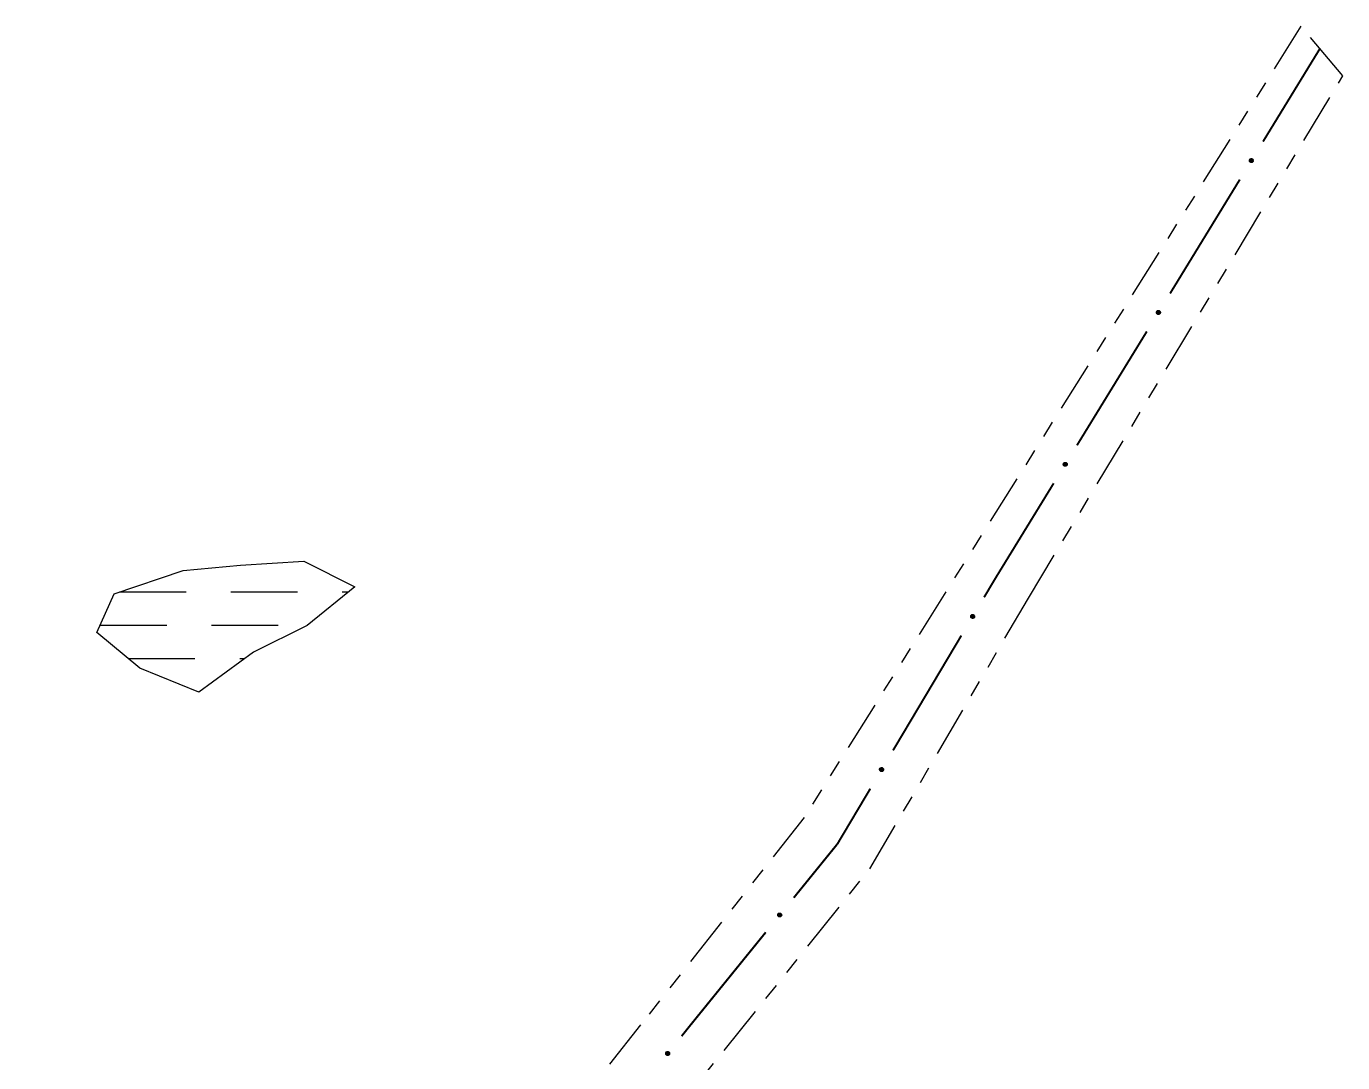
# Model space of a CAD drawing. Extents: x 208948 to 212966, y 4875285 to 4878160.
# Drawn here: x 211538.5 to 211656.7, y 4877741.6 to 4877834.7 of the extents above; entities that cross this region are included whole.
import ezdxf

# ---------------------------------------------------------------- set-up
doc = ezdxf.new("R2010")
doc.units = 0
doc.header["$LTSCALE"] = 1.5
doc.header["$MEASUREMENT"] = 0
doc.linetypes.add('TRACO_00', pattern=[10, -10])
doc.linetypes.add('TRACO_25', pattern=[8, 3, -1, 1, -1, 1, -1])
for name, color, linetype in [('HD-AREA-SUJ-INUND', 160, 'CONTINUOUS'), ('SV-EIXO-RUA-N-PAV', 6, 'CONTINUOUS'), ('SV-RUA-NAO-PAV', 7, 'CONTINUOUS')]:
    doc.layers.add(name, color=color, linetype=linetype)

# ---------------------------------------------------------------- blocks, each defined once
blk = doc.blocks.new('*X7')
at = {"layer": 'HD-AREA-SUJ-INUND', "const_width": 0.13}
for points in [[(211546.832191, 4877783.899167), (211552.83219, 4877783.899762)], [(211556.83219, 4877783.900159), (211562.83219, 4877783.900754)], [(211566.83219, 4877783.90115), (211567.393366, 4877783.899373)], [(211545.094579, 4877780.899117), (211551.094579, 4877780.899742)], [(211555.094579, 4877780.900158), (211561.094579, 4877780.900783)], [(211547.63267, 4877777.899109), (211553.63267, 4877777.899943)], [(211557.63267, 4877777.900498), (211558.05971, 4877777.899214)]]:
    blk.add_lwpolyline(points, dxfattribs=at)

msp = doc.modelspace()

# ---------------------------------------------------------------- linework, layer by layer
at = {"layer": 'HD-AREA-SUJ-INUND', "linetype": 'TRACO_00'}
msp.add_polyline3d([(211553.949355, 4877774.89914, 13.891017), (211548.660253, 4877777.049579, 13.911864), (211544.800952, 4877780.240168, 13.911864), (211546.360797, 4877783.740724, 13.911864), (211552.549869, 4877785.820973, 13.911864), (211557.699064, 4877786.310974, 13.911864), (211563.388169, 4877786.650942, 13.911864), (211567.957382, 4877784.360491, 13.911864), (211563.687967, 4877780.869979, 13.911864), (211558.868669, 4877778.489659, 13.911864)], close=True, dxfattribs=at)
at = {"layer": 'SV-EIXO-RUA-N-PAV', "const_width": 0.18}
for points in [[(211654.229055, 4877832.039058), (211654.61371, 4877832.667939)], [(211649.53299, 4877824.361365), (211654.229055, 4877832.039058)], [(211641.18443, 4877810.712132), (211647.44585, 4877820.949057)], [(211632.822413, 4877797.07114), (211639.094586, 4877807.30148)], [(211625.476626, 4877785.089661), (211630.731689, 4877793.661027)], [(211624.993276, 4877784.276527), (211625.476626, 4877785.089661)], [(211624.482307, 4877783.416928), (211624.993276, 4877784.276527)], [(211616.306802, 4877769.663343), (211622.438431, 4877779.978532)], [(211611.31379, 4877761.26364), (211614.262925, 4877766.224947)], [(211607.391163, 4877756.425735), (211611.169975, 4877761.086269)], [(211611.169975, 4877761.086269), (211611.31379, 4877761.26364)], [(211598.036131, 4877744.887861), (211604.871956, 4877753.318712)], [(211597.944964, 4877744.773731), (211598.036131, 4877744.887861)], [(211597.320841, 4877743.992405), (211597.944964, 4877744.773731)]]:
    msp.add_lwpolyline(points, dxfattribs=at)
at = {"layer": 'SV-EIXO-RUA-N-PAV'}
for points in [[(211648.320543, 4877822.590078), (211648.308413, 4877822.637459), (211648.307677, 4877822.68066), (211648.317433, 4877822.716869), (211648.334398, 4877822.746618), (211648.355182, 4877822.775098), (211648.382472, 4877822.799188), (211648.418682, 4877822.819216), (211648.466126, 4877822.831718), (211648.510431, 4877822.829563), (211648.546442, 4877822.821897), (211648.578481, 4877822.805993), (211648.605809, 4877822.785339), (211648.629895, 4877822.756165), (211648.649834, 4877822.719271), (211648.66125, 4877822.67126), (211648.661681, 4877822.628902), (211648.651324, 4877822.594126), (211648.635131, 4877822.562018), (211648.613564, 4877822.533197), (211648.58664, 4877822.509704), (211648.549457, 4877822.489696), (211648.501921, 4877822.479056), (211648.459679, 4877822.478143), (211648.424767, 4877822.488009), (211648.393515, 4877822.504663), (211648.364697, 4877822.525161), (211648.339339, 4877822.551585), (211648.320543, 4877822.590078)], [(211639.971002, 4877808.941582), (211639.958922, 4877808.988975), (211639.958231, 4877809.032177), (211639.968026, 4877809.068376), (211639.985022, 4877809.098107), (211640.005836, 4877809.126565), (211640.033151, 4877809.150626), (211640.069382, 4877809.170617), (211640.116839, 4877809.183068), (211640.161142, 4877809.180867), (211640.197145, 4877809.173163), (211640.229167, 4877809.157226), (211640.256473, 4877809.136543), (211640.280529, 4877809.107343), (211640.300429, 4877809.070428), (211640.311794, 4877809.022406), (211640.312181, 4877808.980047), (211640.301788, 4877808.945282), (211640.285561, 4877808.913191), (211640.263964, 4877808.884393), (211640.237015, 4877808.860928), (211640.199811, 4877808.840959), (211640.152264, 4877808.830369), (211640.110021, 4877808.829501), (211640.07512, 4877808.839403), (211640.043885, 4877808.85609), (211640.015088, 4877808.876619), (211639.989758, 4877808.903069), (211639.971002, 4877808.941582)], [(211631.608105, 4877795.301129), (211631.596025, 4877795.348522), (211631.595334, 4877795.391724), (211631.605129, 4877795.427923), (211631.622126, 4877795.457654), (211631.642939, 4877795.486112), (211631.670254, 4877795.510173), (211631.706486, 4877795.530164), (211631.753942, 4877795.542615), (211631.798245, 4877795.540414), (211631.834248, 4877795.53271), (211631.86627, 4877795.516773), (211631.893577, 4877795.49609), (211631.917632, 4877795.46689), (211631.937532, 4877795.429975), (211631.948897, 4877795.381953), (211631.949284, 4877795.339594), (211631.938891, 4877795.304829), (211631.922664, 4877795.272738), (211631.901067, 4877795.24394), (211631.874118, 4877795.220475), (211631.836914, 4877795.200506), (211631.789367, 4877795.189916), (211631.747124, 4877795.189048), (211631.712223, 4877795.19895), (211631.680988, 4877795.215637), (211631.652192, 4877795.236166), (211631.626861, 4877795.262616), (211631.608105, 4877795.301129)], [(211623.292328, 4877781.63047), (211623.2796, 4877781.677694), (211623.278319, 4877781.720882), (211623.287617, 4877781.757212), (211623.304205, 4877781.787172), (211623.324628, 4877781.815912), (211623.351611, 4877781.840345), (211623.387565, 4877781.860829), (211623.434847, 4877781.873929), (211623.479176, 4877781.872334), (211623.515281, 4877781.865123), (211623.547518, 4877781.849625), (211623.575105, 4877781.829318), (211623.599558, 4877781.80045), (211623.619961, 4877781.763811), (211623.631982, 4877781.715948), (211623.632948, 4877781.673599), (211623.623032, 4877781.638695), (211623.607246, 4877781.606385), (211623.586044, 4877781.577294), (211623.559419, 4877781.553463), (211623.522492, 4877781.532987), (211623.475094, 4877781.521747), (211623.432867, 4877781.520301), (211623.397833, 4877781.529725), (211623.366373, 4877781.545983), (211623.337299, 4877781.566116), (211623.311609, 4877781.592217), (211623.292328, 4877781.63047)], [(211615.116822, 4877767.876885), (211615.104095, 4877767.924108), (211615.102813, 4877767.967297), (211615.112112, 4877768.003626), (211615.128699, 4877768.033587), (211615.149122, 4877768.062327), (211615.176105, 4877768.08676), (211615.21206, 4877768.107244), (211615.259342, 4877768.120343), (211615.303671, 4877768.118749), (211615.339775, 4877768.111538), (211615.372012, 4877768.09604), (211615.399599, 4877768.075733), (211615.424052, 4877768.046865), (211615.444455, 4877768.010226), (211615.456476, 4877767.962363), (211615.457443, 4877767.920013), (211615.447526, 4877767.88511), (211615.43174, 4877767.8528), (211615.410539, 4877767.823709), (211615.383913, 4877767.799877), (211615.346986, 4877767.779401), (211615.299588, 4877767.768162), (211615.257361, 4877767.766716), (211615.222328, 4877767.77614), (211615.190868, 4877767.792398), (211615.161793, 4877767.812531), (211615.136103, 4877767.838632), (211615.116822, 4877767.876885)], [(211605.955564, 4877754.829948), (211605.949793, 4877754.878514), (211605.954764, 4877754.921435), (211605.969214, 4877754.95604), (211605.989957, 4877754.983289), (211606.014317, 4877755.008777), (211606.044547, 4877755.029055), (211606.083084, 4877755.04413), (211606.131763, 4877755.050261), (211606.175396, 4877755.042278), (211606.21008, 4877755.029927), (211606.23974, 4877755.009934), (211606.264103, 4877754.985854), (211606.284129, 4877754.953756), (211606.299024, 4877754.914553), (211606.304004, 4877754.865456), (211606.298842, 4877754.823411), (211606.283986, 4877754.790307), (211606.263698, 4877754.760616), (211606.238516, 4877754.734893), (211606.208727, 4877754.715159), (211606.169228, 4877754.700233), (211606.120704, 4877754.69596), (211606.078711, 4877754.70063), (211606.045407, 4877754.715017), (211606.016626, 4877754.735649), (211605.990765, 4877754.759771), (211605.969116, 4877754.78931), (211605.955564, 4877754.829948)], [(211595.896913, 4877742.386194), (211595.890788, 4877742.434717), (211595.895446, 4877742.477673), (211595.909644, 4877742.512382), (211595.930187, 4877742.539783), (211595.954361, 4877742.565447), (211595.984442, 4877742.585945), (211596.022869, 4877742.6013), (211596.071501, 4877742.607786), (211596.115192, 4877742.600122), (211596.149965, 4877742.588023), (211596.179769, 4877742.568247), (211596.204308, 4877742.544345), (211596.224567, 4877742.512395), (211596.239747, 4877742.473301), (211596.245085, 4877742.424242), (211596.240229, 4877742.38216), (211596.225616, 4877742.348949), (211596.205544, 4877742.319111), (211596.18055, 4877742.293205), (211596.150906, 4877742.273254), (211596.111518, 4877742.258041), (211596.063026, 4877742.253413), (211596.020999, 4877742.257777), (211595.987591, 4877742.271921), (211595.958661, 4877742.292343), (211595.932625, 4877742.316276), (211595.910761, 4877742.345657), (211595.896913, 4877742.386194)]]:
    msp.add_lwpolyline(points, close=True, dxfattribs=at)
for points in [[(211648.307677, 4877822.68066), (211648.355182, 4877822.775098)], [(211648.307887, 4877822.662084), (211648.365049, 4877822.779076)], [(211648.308413, 4877822.637459), (211648.382472, 4877822.799188)], [(211648.314984, 4877822.616155), (211648.397077, 4877822.802673)], [(211648.320543, 4877822.590078), (211648.418682, 4877822.819216)], [(211648.331914, 4877822.570611), (211648.44217, 4877822.821479)], [(211648.339339, 4877822.551585), (211648.466126, 4877822.831718)], [(211648.354607, 4877822.542335), (211648.485511, 4877822.82696)], [(211648.364697, 4877822.525161), (211648.510431, 4877822.829563)], [(211648.380148, 4877822.518715), (211648.52432, 4877822.822417)], [(211648.393515, 4877822.504663), (211648.546442, 4877822.821897)], [(211648.410865, 4877822.498327), (211648.563773, 4877822.811082)], [(211648.424767, 4877822.488009), (211648.578481, 4877822.805993)], [(211648.44469, 4877822.485636), (211648.590998, 4877822.79283)], [(211648.459679, 4877822.478143), (211648.605809, 4877822.785339)], [(211648.482787, 4877822.479928), (211648.616279, 4877822.76617)], [(211648.501921, 4877822.479056), (211648.629895, 4877822.756165)], [(211648.526388, 4877822.48845), (211648.638712, 4877822.734854)], [(211648.549457, 4877822.489696), (211648.649834, 4877822.719271)], [(211648.568892, 4877822.505639), (211648.65189, 4877822.688405)], [(211648.58664, 4877822.509704), (211648.66125, 4877822.67126)], [(211648.601825, 4877822.525484), (211648.658535, 4877822.644352)], [(211648.613564, 4877822.533197), (211648.661681, 4877822.628902)], [(211639.958231, 4877809.032177), (211640.005836, 4877809.126565)], [(211639.958422, 4877809.013601), (211640.015707, 4877809.130533)], [(211639.958922, 4877808.988975), (211640.033151, 4877809.150626)], [(211639.965471, 4877808.967665), (211640.04776, 4877809.154096)], [(211639.971002, 4877808.941582), (211640.069382, 4877809.170617)], [(211639.982353, 4877808.922102), (211640.092872, 4877809.172855)], [(211639.989758, 4877808.903069), (211640.116839, 4877809.183068)], [(211640.005016, 4877808.893803), (211640.136219, 4877809.17829)], [(211640.015088, 4877808.876619), (211640.161142, 4877809.180867)], [(211640.030532, 4877808.870156), (211640.175023, 4877809.173706)], [(211640.043885, 4877808.85609), (211640.197145, 4877809.173163)], [(211640.061228, 4877808.849736), (211640.214464, 4877809.16233)], [(211640.07512, 4877808.839403), (211640.229167, 4877809.157226)], [(211640.09504, 4877808.837009), (211640.24167, 4877809.144049)], [(211640.110021, 4877808.829501), (211640.256473, 4877809.136543)], [(211640.133131, 4877808.831262), (211640.266923, 4877809.117363)], [(211640.152264, 4877808.830369), (211640.280529, 4877809.107343)], [(211640.17674, 4877808.839737), (211640.289324, 4877809.086023)], [(211640.199811, 4877808.840959), (211640.300429, 4877809.070428)], [(211640.219263, 4877808.856882), (211640.302452, 4877809.03956)], [(211640.237015, 4877808.860928), (211640.311794, 4877809.022406)], [(211640.252216, 4877808.876692), (211640.309051, 4877808.995501)], [(211640.263964, 4877808.884393), (211640.312181, 4877808.980047)], [(211631.595334, 4877795.391724), (211631.642939, 4877795.486112)], [(211631.595525, 4877795.373148), (211631.652811, 4877795.49008)], [(211631.596025, 4877795.348522), (211631.670254, 4877795.510173)], [(211631.602574, 4877795.327212), (211631.684863, 4877795.513643)], [(211631.608105, 4877795.301129), (211631.706486, 4877795.530164)], [(211631.619456, 4877795.281649), (211631.729976, 4877795.532402)], [(211631.626861, 4877795.262616), (211631.753942, 4877795.542615)], [(211631.642119, 4877795.25335), (211631.773322, 4877795.537837)], [(211631.652192, 4877795.236166), (211631.798245, 4877795.540414)], [(211631.667636, 4877795.229703), (211631.812126, 4877795.533253)], [(211631.680988, 4877795.215637), (211631.834248, 4877795.53271)], [(211631.698331, 4877795.209283), (211631.851568, 4877795.521877)], [(211631.712223, 4877795.19895), (211631.86627, 4877795.516773)], [(211631.732143, 4877795.196556), (211631.878773, 4877795.503596)], [(211631.747124, 4877795.189048), (211631.893577, 4877795.49609)], [(211631.770234, 4877795.190809), (211631.904027, 4877795.47691)], [(211631.789367, 4877795.189916), (211631.917632, 4877795.46689)], [(211631.813844, 4877795.199284), (211631.926427, 4877795.44557)], [(211631.836914, 4877795.200506), (211631.937532, 4877795.429975)], [(211631.856366, 4877795.216429), (211631.939556, 4877795.399107)], [(211631.874118, 4877795.220475), (211631.948897, 4877795.381953)], [(211631.889319, 4877795.236239), (211631.946155, 4877795.355048)], [(211631.901067, 4877795.24394), (211631.949284, 4877795.339594)], [(211623.278319, 4877781.720882), (211623.324628, 4877781.815912)], [(211623.278763, 4877781.70231), (211623.334444, 4877781.820015)], [(211623.2796, 4877781.677694), (211623.351611, 4877781.840345)], [(211623.28644, 4877781.656475), (211623.366171, 4877781.844015)], [(211623.292328, 4877781.63047), (211623.387565, 4877781.860829)], [(211623.303944, 4877781.611148), (211623.411023, 4877781.863388)], [(211623.311609, 4877781.592217), (211623.434847, 4877781.873929)], [(211623.326992, 4877781.58316), (211623.454291, 4877781.869416)], [(211623.337299, 4877781.566116), (211623.479176, 4877781.872334)], [(211623.35283, 4877781.559865), (211623.493154, 4877781.865364)], [(211623.366373, 4877781.545983), (211623.515281, 4877781.865123)], [(211623.383802, 4877781.539867), (211623.532747, 4877781.854528)], [(211623.397833, 4877781.529725), (211623.547518, 4877781.849625)], [(211623.417784, 4877781.527604), (211623.560201, 4877781.836621)], [(211623.432867, 4877781.520301), (211623.575105, 4877781.829318)], [(211623.45595, 4877781.522378), (211623.585817, 4877781.810283)], [(211623.475094, 4877781.521747), (211623.599558, 4877781.80045)], [(211623.49944, 4877781.531449), (211623.608643, 4877781.779252)], [(211623.522492, 4877781.532987), (211623.619961, 4877781.763811)], [(211623.541724, 4877781.549174), (211623.622406, 4877781.732974)], [(211623.559419, 4877781.553463), (211623.631982, 4877781.715948)], [(211623.574403, 4877781.569434), (211623.629608, 4877781.689008)], [(211623.586044, 4877781.577294), (211623.632948, 4877781.673599)], [(211615.102813, 4877767.967297), (211615.149122, 4877768.062327)], [(211615.103258, 4877767.948725), (211615.158938, 4877768.06643)], [(211615.104095, 4877767.924108), (211615.176105, 4877768.08676)], [(211615.110935, 4877767.902889), (211615.190666, 4877768.090429)], [(211615.116822, 4877767.876885), (211615.21206, 4877768.107244)], [(211615.128438, 4877767.857562), (211615.235517, 4877768.109803)], [(211615.136103, 4877767.838632), (211615.259342, 4877768.120343)], [(211615.151486, 4877767.829575), (211615.278785, 4877768.115831)], [(211615.161793, 4877767.812531), (211615.303671, 4877768.118749)], [(211615.177324, 4877767.80628), (211615.317648, 4877768.111778)], [(211615.190868, 4877767.792398), (211615.339775, 4877768.111538)], [(211615.208296, 4877767.786282), (211615.357242, 4877768.100942)], [(211615.222328, 4877767.77614), (211615.372012, 4877768.09604)], [(211615.242279, 4877767.774018), (211615.384695, 4877768.083036)], [(211615.257361, 4877767.766716), (211615.399599, 4877768.075733)], [(211615.280445, 4877767.768793), (211615.410311, 4877768.056697)], [(211615.299588, 4877767.768162), (211615.424052, 4877768.046865)], [(211615.323934, 4877767.777864), (211615.433138, 4877768.025667)], [(211615.346986, 4877767.779401), (211615.444455, 4877768.010226)], [(211615.366218, 4877767.795589), (211615.446901, 4877767.979389)], [(211615.383913, 4877767.799877), (211615.456476, 4877767.962363)], [(211615.398897, 4877767.815848), (211615.454102, 4877767.935423)], [(211615.410539, 4877767.823709), (211615.457443, 4877767.920013)], [(211605.949793, 4877754.878514), (211606.044547, 4877755.029055)], [(211605.952521, 4877754.902994), (211606.024623, 4877755.011419)], [(211605.953495, 4877754.85653), (211606.059485, 4877755.030583)], [(211605.954764, 4877754.921435), (211606.014317, 4877755.008777)], [(211605.955564, 4877754.829948), (211606.083084, 4877755.04413)], [(211605.964266, 4877754.80915), (211606.106665, 4877755.043273)], [(211605.969116, 4877754.78931), (211606.131763, 4877755.050261)], [(211605.983029, 4877754.778126), (211606.15035, 4877755.042987)], [(211605.990765, 4877754.759771), (211606.175396, 4877755.042278)], [(211606.00523, 4877754.751342), (211606.18822, 4877755.033361)], [(211606.016626, 4877754.735649), (211606.21008, 4877755.029927)], [(211606.032988, 4877754.727079), (211606.225832, 4877755.016919)], [(211606.045407, 4877754.715017), (211606.23974, 4877755.009934)], [(211606.064842, 4877754.710034), (211606.25041, 4877754.995234)], [(211606.078711, 4877754.70063), (211606.264103, 4877754.985854)], [(211606.101852, 4877754.69935), (211606.271952, 4877754.965471)], [(211606.120704, 4877754.69596), (211606.284129, 4877754.953756)], [(211606.146196, 4877754.702042), (211606.290056, 4877754.931468)], [(211606.169228, 4877754.700233), (211606.299024, 4877754.914553)], [(211606.190598, 4877754.713472), (211606.296989, 4877754.883686)], [(211606.208727, 4877754.715159), (211606.304004, 4877754.865456)], [(211606.225861, 4877754.728798), (211606.297762, 4877754.839142)], [(211606.238516, 4877754.734893), (211606.298842, 4877754.823411)], [(211595.890788, 4877742.434717), (211595.984442, 4877742.585945)], [(211595.89465, 4877742.412761), (211595.999369, 4877742.587582)], [(211595.896913, 4877742.386194), (211596.022869, 4877742.6013)], [(211595.905766, 4877742.36546), (211596.046455, 4877742.600615)], [(211595.910761, 4877742.345657), (211596.071501, 4877742.607786)], [(211595.924755, 4877742.334574), (211596.090141, 4877742.600647)], [(211595.932625, 4877742.316276), (211596.115192, 4877742.600122)], [(211595.947151, 4877742.307953), (211596.12808, 4877742.591299)], [(211595.958661, 4877742.292343), (211596.149965, 4877742.588023)], [(211595.975085, 4877742.283892), (211596.165811, 4877742.57513)], [(211595.893338, 4877742.459216), (211595.964647, 4877742.568164)], [(211595.895446, 4877742.477673), (211595.954361, 4877742.565447)], [(211595.987591, 4877742.271921), (211596.179769, 4877742.568247)], [(211596.007062, 4877742.267081), (211596.190547, 4877742.553625)], [(211596.020999, 4877742.257777), (211596.204308, 4877742.544345)], [(211596.04415, 4877742.256666), (211596.212305, 4877742.52402)], [(211596.063026, 4877742.253413), (211596.224567, 4877742.512395)], [(211596.088473, 4877742.259682), (211596.230657, 4877742.49015)], [(211596.111518, 4877742.258041), (211596.239747, 4877742.473301)], [(211596.13279, 4877742.271435), (211596.237937, 4877742.44242)], [(211596.150906, 4877742.273254), (211596.245085, 4877742.424242)], [(211596.16794, 4877742.287017), (211596.239035, 4877742.397883)], [(211596.18055, 4877742.293205), (211596.240229, 4877742.38216)]]:
    msp.add_lwpolyline(points, dxfattribs=at)
at = {"layer": 'SV-RUA-NAO-PAV', "linetype": 'TRACO_25'}
for points in [[(211593.625658, 4877733.339071, 15.756911), (211614.229351, 4877759.025569, 15.756911), (211628.457739, 4877783.339381, 15.934119), (211656.684506, 4877830.256725, 15.788183), (211652.935221, 4877834.717523, 14.73536), (211608.330412, 4877763.646427, 14.756208), (211593.626068, 4877744.991716, 14.850024)], [(211593.626068, 4877744.991716, 14.850024), (211572.814853, 4877718.589505, 14.850024), (211572.824851, 4877718.589505, 14.860448), (211553.257398, 4877697.49631, 14.8396), (211542.229798, 4877721.740503, 14.349672), (211538.47082, 4877737.653202, 13.838897)]]:
    msp.add_polyline3d(points, dxfattribs=at)

# ---------------------------------------------------------------- block references
at = {"layer": 'HD-AREA-SUJ-INUND'}
msp.add_blockref('*X7', (0, 0), dxfattribs=at)

doc.saveas('drawing.dxf')
